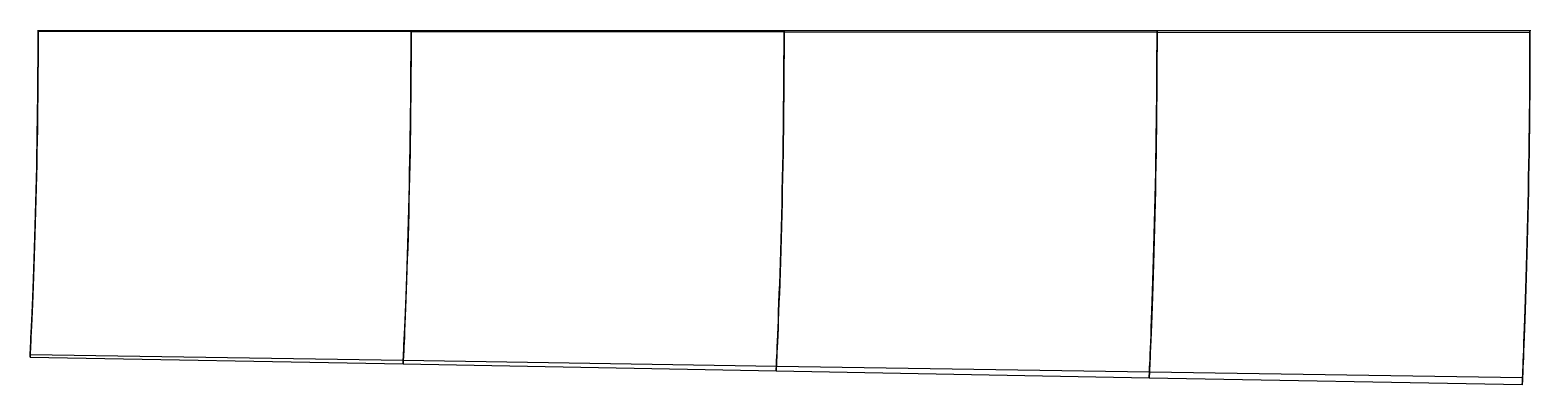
# Model space of a CAD drawing. Extents: x 316.6 to 389, y -17.1 to 0.
import ezdxf

# ---------------------------------------------------------------- set-up
doc = ezdxf.new("R2010")
doc.units = 0

msp = doc.modelspace()

# ---------------------------------------------------------------- linework, layer by layer
at = {"layer": '1', "color": 4}
for points in [[(316.999997, -0.040389, 2.441623), (316.999998, -0.034928, 2.43822), (316.999999, -0.029448, 2.435406), (316.999999, -0.024067, 2.433243), (316.999999, -0.018904, 2.431778), (317, -0.014071, 2.431043), (317, -0.009674, 2.431054), (317, -0.005809, 2.431811), (317, -0.002561, 2.433297), (317, 0, 2.43548), (317, 0.001817, 2.438312), (317, 0.002852, 2.441731), (317, 0.003081, 2.445662), (317, 0.0025, 2.45002), (317, 0.001121, 2.454709), (317, -0.001025, 2.459627), (317, -0.00389, 2.464666), (317, -0.007414, 2.469717), (317, -0.011517, 2.474669)], [(334.999996, -0.05338, 1.834852), (334.999997, -0.046164, 1.830356), (334.999998, -0.038954, 1.826645), (334.999998, -0.031892, 1.823794), (334.999999, -0.025121, 1.82186), (334.999999, -0.018775, 1.82088), (335, -0.012981, 1.820875), (335, -0.007855, 1.821844), (335, -0.003499, 1.823769), (335, 0, 1.82661), (335, 0.002573, 1.830311), (335, 0.004168, 1.834798), (335, 0.004754, 1.839982), (335, 0.004319, 1.845758), (335, 0.002872, 1.852013), (335, 0.000443, 1.85862), (335, -0.00292, 1.865449), (335, -0.00715, 1.872363), (335, -0.012162, 1.879224)], [(352.999994, -0.067503, 1.22811), (352.999995, -0.058382, 1.222463), (352.999997, -0.049305, 1.217814), (352.999998, -0.040435, 1.214249), (352.999999, -0.031935, 1.211832), (352.999999, -0.023959, 1.210607), (353, -0.016652, 1.210597), (353, -0.010147, 1.2118), (353, -0.004563, 1.214196), (353, 0, 1.21774), (353, 0.003458, 1.222368), (353, 0.005749, 1.227996), (353, 0.006831, 1.234522), (353, 0.006685, 1.241826), (353, 0.005315, 1.249776), (353, 0.002745, 1.258228), (353, -0.000977, 1.267027), (353, -0.005784, 1.276015), (353, -0.011588, 1.285027)], [(370.999991, -0.082721, 0.621301), (370.999993, -0.071555, 0.614467), (370.999995, -0.060481, 0.608859), (370.999997, -0.049681, 0.60457), (370.999998, -0.039336, 0.601672), (370.999999, -0.029616, 0.600212), (370.999999, -0.020682, 0.600214), (371, -0.012683, 0.601678), (371, -0.005751, 0.604579), (371, 0, 0.60887), (371, 0.004475, 0.614479), (371, 0.0076, 0.621313), (371, 0.009324, 0.629259), (371, 0.009619, 0.638186), (371, 0.00848, 0.647946), (371, 0.005927, 0.658377), (371, 0.002003, 0.669306), (371, -0.003227, 0.680555), (371, -0.009677, 0.691935)], [(388.999987, -0.099016, 0.014344), (388.999991, -0.085669, 0.006305), (388.999993, -0.072472, -0.000268), (388.999995, -0.059626, -0.005275), (388.999997, -0.047322, -0.008642), (388.999998, -0.035747, -0.010318), (388.999999, -0.025074, -0.010279), (389, -0.015466, -0.008524), (389, -0.007066, -0.00508), (389, 0, 0), (389, 0.005625, 0.00664), (389, 0.009726, 0.014739), (389, 0.012241, 0.024176), (389, 0.013134, 0.034809), (389, 0.01239, 0.046477), (389, 0.010023, 0.059005), (389, 0.006068, 0.072204), (389, 0.000586, 0.085877), (389, -0.006341, 0.099817)]]:
    msp.add_polyline3d(points, dxfattribs=at)
at = {"layer": '1', "color": 7}
for points in [[(317, 0, -72), (317, 0, 0), (317, 0, 2.43548), (317, 0, 2.73766), (317, 0, 3.039841), (317, 0, 3.342021), (317, 0, 3.644201), (317, 0, 3.946382), (317, 0, 4.248562), (317, 0, 4.550742), (317, 0, 4.852923), (317, 0, 5.155103), (317, 0, 5.457283), (317, 0, 5.759464), (317, 0, 6.061644), (317, 0, 6.363824), (317, 0, 6.666005), (317, 0, 6.968185), (317, 0, 7.270365), (317, 0, 7.572546), (317, 0, 7.874726), (317, 0, 8.176906), (317, 0, 8.479087), (317, 0, 8.781267), (317, 0, 9.083447), (317, 0, 9.385628), (317, 0, 9.687808), (317, 0, 9.989988), (317, 0, 10.292169), (317, 0, 10.594349), (317, 0, 10.896529), (317, 0, 11.19871), (317, 0, 11.50089), (317, 0, 11.80307), (317, 0, 12.105251), (317, 0, 12.407431), (317, 0, 12.709611), (317, 0, 13.011792), (317, 0, 13.313972), (317, 0, 13.616152), (317, 0, 13.918333), (317, 0, 14.220513), (317, 0, 14.522693), (317, 0, 14.824874), (317, 0, 15.127054), (317, 0, 15.429234), (317, 0, 15.731415), (317, 0, 16.033595), (317, 0, 16.335775), (317, 0, 16.637956), (317, 0, 16.940136), (317, 0, 17.242316), (317, 0, 17.544497), (317, 0, 17.846677), (317, 0, 18.148857), (317, 0, 18.451038), (317, 0, 18.753218), (317, 0, 19.055398), (317, 0, 19.357579), (317, 0, 19.659759), (317, 0, 19.961939), (317, 0, 20.26412), (317, 0, 20.5663), (317, 0, 21.6), (317, 0, 24), (317, 0, 96)], [(389, 0, -72), (389, 0, 0), (389, 0, 0.4), (389, 0, 0.8), (389, 0, 1.2), (389, 0, 1.6), (389, 0, 2), (389, 0, 2.4), (389, 0, 2.8), (389, 0, 3.2), (389, 0, 3.6), (389, 0, 4), (389, 0, 4.4), (389, 0, 4.8), (389, 0, 5.2), (389, 0, 5.6), (389, 0, 6), (389, 0, 6.4), (389, 0, 6.8), (389, 0, 7.2), (389, 0, 7.6), (389, 0, 8), (389, 0, 8.4), (389, 0, 8.8), (389, 0, 9.2), (389, 0, 9.6), (389, 0, 10), (389, 0, 10.4), (389, 0, 10.8), (389, 0, 11.2), (389, 0, 11.6), (389, 0, 12), (389, 0, 12.4), (389, 0, 12.8), (389, 0, 13.2), (389, 0, 13.6), (389, 0, 14), (389, 0, 14.4), (389, 0, 14.8), (389, 0, 15.2), (389, 0, 15.6), (389, 0, 16), (389, 0, 16.4), (389, 0, 16.8), (389, 0, 17.2), (389, 0, 17.6), (389, 0, 18), (389, 0, 18.4), (389, 0, 18.8), (389, 0, 19.2), (389, 0, 19.6), (389, 0, 20), (389, 0, 20.4), (389, 0, 20.8), (389, 0, 21.2), (389, 0, 21.6), (389, 0, 22), (389, 0, 22.4), (389, 0, 22.8), (389, 0, 23.2), (389, 0, 23.6), (389, 0, 24), (389, 0, 96)], [(316.999997, -0.040389, 2.441623), (334.999996, -0.05338, 1.834852), (352.999994, -0.067503, 1.22811), (370.999991, -0.082721, 0.621301), (388.999987, -0.099016, 0.014344)], [(317, -0.011517, 2.474669), (335, -0.012162, 1.879224), (353, -0.011588, 1.285027), (371, -0.009677, 0.691935), (389, -0.006341, 0.099817)], [(316.609118, -15.737417, 20.464528), (334.61456, -16.065377, 21.290851), (352.619022, -16.395903, 22.114472), (370.622637, -16.72905, 22.935405), (388.625513, -17.06489, 23.753626)], [(316.615478, -15.608936, 20.545929), (334.622875, -15.891243, 21.395106), (352.629434, -16.170417, 22.242711), (370.635287, -16.446401, 23.088788), (388.640543, -16.719099, 23.933368)]]:
    msp.add_polyline3d(points, dxfattribs=at)
at = {"layer": '1', "color": 1}
for points in [[(316.609118, -15.737417, 20.464528), (316.611238, -15.694707, 20.388624), (316.614847, -15.621733, 20.259433), (316.619922, -15.518535, 20.077795), (316.62643, -15.385175, 19.844887), (316.634328, -15.221768, 19.562198), (316.643563, -15.028442, 19.231559), (316.654107, -14.804605, 18.855631), (316.665899, -14.550206, 18.437082), (316.678794, -14.266801, 17.977826), (316.692725, -13.954138, 17.481323), (316.707631, -13.61164, 16.951625), (316.7233, -13.242021, 16.390771), (316.73968, -12.844264, 15.803756), (316.756583, -12.420425, 15.193651), (316.773843, -11.972141, 14.564066), (316.791357, -11.499402, 13.920128), (316.808869, -11.006381, 13.263929), (316.82632, -10.492052, 12.601854), (316.843434, -9.961833, 11.935264), (316.860138, -9.415568, 11.270185), (316.876208, -8.85826, 10.608422), (316.891556, -8.291078, 9.955076), (316.906022, -7.718372, 9.312497), (316.919512, -7.143022, 8.684274), (316.931962, -6.567437, 8.074398), (316.943276, -5.99665, 7.484291), (316.953478, -5.430731, 6.919985), (316.962492, -4.876331, 6.380987), (316.970377, -4.333587, 5.872985), (316.977123, -3.808368, 5.395711), (316.982782, -3.303883, 4.95123), (316.98744, -2.821904, 4.54282), (316.99115, -2.368767, 4.168577), (316.994025, -1.946276, 3.830982), (316.996171, -1.55809, 3.530133), (316.997697, -1.208236, 3.265263), (316.998728, -0.898059, 3.038122), (316.999373, -0.630516, 2.848246), (316.999736, -0.409046, 2.694147), (316.999912, -0.236021, 2.575062), (316.99998, -0.112836, 2.49089), (316.999997, -0.040389, 2.441623)], [(334.61456, -16.065377, 21.290851), (334.616576, -16.023336, 21.209108), (334.620007, -15.951514, 21.070011), (334.624835, -15.849912, 20.874414), (334.631031, -15.718557, 20.623547), (334.638556, -15.557526, 20.318971), (334.647365, -15.366874, 19.962616), (334.657449, -15.145683, 19.557393), (334.668757, -14.893729, 19.106154), (334.681138, -14.612864, 18.610768), (334.694543, -14.302545, 18.074971), (334.708938, -13.961608, 17.503295), (334.724098, -13.593306, 16.897653), (334.739993, -13.196091, 16.263486), (334.75645, -12.771824, 15.604247), (334.773289, -12.322542, 14.923487), (334.790446, -11.847258, 14.227203), (334.807632, -11.351201, 13.517083), (334.824836, -10.831865, 12.800767), (334.84174, -10.29609, 12.078963), (334.858307, -9.742377, 11.358956), (334.87428, -9.176959, 10.642013), (334.889596, -8.599908, 9.934384), (334.904066, -8.016651, 9.237958), (334.91761, -7.429295, 8.557325), (334.930145, -6.840885, 7.89626), (334.941575, -6.256284, 7.256787), (334.951929, -5.674945, 6.645708), (334.961107, -5.104613, 6.062088), (334.969179, -4.544142, 5.513006), (334.976107, -4.000938, 4.997249), (334.981951, -3.47742, 4.517987), (334.986782, -2.975831, 4.078292), (334.990647, -2.503314, 3.675963), (334.993657, -2.061479, 3.313882), (334.995914, -1.654525, 2.991909), (334.997527, -1.287111, 2.708937), (334.998623, -0.960517, 2.466909), (334.999314, -0.677979, 2.26529), (334.999706, -0.443703, 2.102022), (334.999899, -0.260547, 1.975982), (334.999975, -0.130105, 1.886944), (334.999996, -0.05338, 1.834852)], [(352.619022, -16.395903, 22.114472), (352.620938, -16.354644, 22.026964), (352.624202, -16.28411, 21.877969), (352.628797, -16.184296, 21.668421), (352.634699, -16.055193, 21.399609), (352.641873, -15.896841, 21.07316), (352.650281, -15.709219, 20.691108), (352.659932, -15.491039, 20.256624), (352.670785, -15.241969, 19.7727), (352.682685, -14.964074, 19.241226), (352.695596, -14.656618, 18.666148), (352.709516, -14.317739, 18.052518), (352.724202, -13.95126, 17.402116), (352.739646, -13.555163, 16.720801), (352.755689, -13.131016, 16.012421), (352.772142, -12.68131, 15.280476), (352.788978, -12.203978, 14.531858), (352.805871, -11.705428, 13.767802), (352.822864, -11.181529, 12.997226), (352.839589, -10.640686, 12.220183), (352.856057, -10.079818, 11.445287), (352.871963, -9.506702, 10.673099), (352.88728, -8.920082, 9.911141), (352.901783, -8.326566, 9.160816), (352.915413, -7.727313, 8.427786), (352.928061, -7.126289, 7.715428), (352.939637, -6.527845, 7.026634), (352.95017, -5.931059, 6.368707), (352.959538, -5.344563, 5.740529), (352.967825, -4.765997, 5.150395), (352.97496, -4.204444, 4.596144), (352.981013, -3.661167, 4.082298), (352.986041, -3.139276, 3.611398), (352.990079, -2.646486, 3.181215), (352.993242, -2.184339, 2.794887), (352.995624, -1.75759, 2.452063), (352.997335, -1.371585, 2.151287), (352.998504, -1.027595, 1.894626), (352.999247, -0.729072, 1.681553), (352.999672, -0.481083, 1.509406), (352.999883, -0.287061, 1.376657), (352.999969, -0.148833, 1.282929), (352.999994, -0.067503, 1.22811)], [(370.622637, -16.72905, 22.935405), (370.624459, -16.688621, 22.842057), (370.627565, -16.619516, 22.683162), (370.631938, -16.521692, 22.459661), (370.63756, -16.3951, 22.172899), (370.644399, -16.239744, 21.824575), (370.652424, -16.055538, 21.41682), (370.661664, -15.840788, 20.95306), (370.672088, -15.594981, 20.436476), (370.683529, -15.320612, 19.86887), (370.695972, -15.016527, 19.254515), (370.709443, -14.68021, 18.598919), (370.723681, -14.316147, 17.903731), (370.738702, -13.921745, 17.175233), (370.754366, -13.498163, 16.417772), (370.77046, -13.048606, 15.634621), (370.787004, -12.569724, 14.833648), (370.803632, -12.069223, 14.015645), (370.820442, -11.54121, 13.19078), (370.837017, -10.995762, 12.358477), (370.85341, -10.428244, 11.528558), (370.869278, -9.847762, 10.701139), (370.884626, -9.251724, 9.884917), (370.899188, -8.648248, 9.080636), (370.912932, -8.037204, 8.295237), (370.925717, -7.423763, 7.53152), (370.937468, -6.811401, 6.79348), (370.948205, -6.199149, 6.088657), (370.957789, -5.596329, 5.415933), (370.966316, -4.999276, 4.78482), (370.973683, -4.41891, 4.192185), (370.97997, -3.855138, 3.643959), (370.985214, -3.312264, 3.141953), (370.989446, -2.798336, 2.684124), (370.992778, -2.314885, 2.273821), (370.995301, -1.867335, 1.910401), (370.997121, -1.46168, 1.592139), (370.998371, -1.099271, 1.321144), (370.999172, -0.783738, 1.096932), (370.999634, -0.521129, 0.916189), (370.999866, -0.315501, 0.776966), (370.999962, -0.16895, 0.678725), (370.999991, -0.082721, 0.621301)], [(388.625513, -17.06489, 23.753626), (388.627245, -17.025413, 23.654505), (388.630197, -16.95789, 23.4857), (388.634358, -16.862268, 23.248232), (388.639709, -16.738465, 22.943501), (388.646227, -16.586448, 22.573275), (388.653884, -16.406044, 22.139787), (388.662731, -16.195112, 21.646748), (388.672742, -15.953053, 21.097458), (388.683744, -15.682691, 20.4937), (388.69574, -15.382523, 19.840024), (388.708784, -15.049296, 19.142433), (388.722596, -14.688198, 18.402428), (388.737214, -14.296088, 17.626701), (388.75252, -13.873642, 16.820089), (388.768278, -13.424825, 15.98569), (388.784554, -12.944908, 15.132323), (388.800942, -12.442977, 14.260333), (388.817593, -11.911324, 13.38113), (388.83404, -11.361737, 12.493526), (388.850385, -10.787866, 11.608597), (388.866239, -10.200406, 10.725901), (388.881642, -9.595247, 9.855356), (388.896288, -8.982067, 8.997101), (388.910172, -8.359329, 8.159339), (388.923117, -7.733647, 7.344222), (388.935067, -7.107273, 6.557021), (388.946032, -6.479515, 5.805274), (388.955858, -5.860075, 5.088131), (388.96465, -5.244163, 4.416102), (388.972272, -4.644544, 3.785167), (388.978817, -4.059531, 3.202778), (388.984299, -3.494971, 2.669792), (388.988746, -2.95895, 2.184609), (388.992264, -2.453197, 1.750599), (388.994942, -1.983789, 1.366882), (388.996882, -1.557415, 1.031451), (388.998224, -1.175578, 0.746398), (388.999089, -0.842023, 0.511339), (388.999591, -0.563863, 0.322289), (388.999846, -0.345871, 0.176836), (388.999953, -0.190451, 0.074258), (388.999987, -0.099016, 0.014344)]]:
    msp.add_polyline3d(points, dxfattribs=at)
at = {"layer": '1', "color": 3}
for points in [[(317, -0.011517, 2.474669), (316.999992, -0.069968, 2.539867), (316.999955, -0.169446, 2.650888), (316.999849, -0.309367, 2.807177), (316.999623, -0.488999, 3.007807), (316.999209, -0.707981, 3.250944), (316.998527, -0.966444, 3.533771), (316.997482, -1.263506, 3.854205), (316.995981, -1.596165, 4.212092), (316.993918, -1.963617, 4.60447), (316.991183, -2.364263, 5.028928), (316.987684, -2.794265, 5.485113), (316.983299, -3.253981, 5.967949), (316.977949, -3.738925, 6.477199), (316.971565, -4.24582, 7.011055), (316.964052, -4.773884, 7.565015), (316.955415, -5.316489, 8.140171), (316.945582, -5.873478, 8.731075), (316.934616, -6.438123, 9.338443), (316.922511, -7.008727, 9.95804), (316.909336, -7.581098, 10.587873), (316.895172, -8.151695, 11.225239), (316.880079, -8.718676, 11.865915), (316.864217, -9.277296, 12.508187), (316.847646, -9.826957, 13.146834), (316.830592, -10.362253, 13.780695), (316.813107, -10.883725, 14.403827), (316.795458, -11.385864, 15.015249), (316.777733, -11.868771, 15.60968), (316.760164, -12.328768, 16.184926), (316.742915, -12.764236, 16.737387), (316.726121, -13.174372, 17.2631), (316.710031, -13.555683, 17.760261), (316.694721, -13.908767, 18.224401), (316.680393, -14.231262, 18.653422), (316.667219, -14.521443, 19.04504), (316.655273, -14.779661, 19.39589), (316.644679, -15.0049, 19.703868), (316.635575, -15.195815, 19.967415), (316.628043, -15.351959, 20.184735), (316.62215, -15.47301, 20.354322), (316.61795, -15.558725, 20.475002), (316.615478, -15.608936, 20.545929)], [(335, -0.012162, 1.879224), (334.999993, -0.069646, 1.951912), (334.999958, -0.167506, 2.075656), (334.999861, -0.305191, 2.249763), (334.999653, -0.482084, 2.473064), (334.999272, -0.698202, 2.743217), (334.998641, -0.954321, 3.056645), (334.997669, -1.24969, 3.410982), (334.996269, -1.58108, 3.806013), (334.994335, -1.948143, 4.238152), (334.99176, -2.349635, 4.704437), (334.988454, -2.781329, 5.204568), (334.984291, -3.24419, 5.732797), (334.979189, -3.733997, 6.288276), (334.973085, -4.246486, 6.869869), (334.965865, -4.782211, 7.471678), (334.957547, -5.333073, 8.095706), (334.948044, -5.899826, 8.735565), (334.93742, -6.474948, 9.392231), (334.925674, -7.056422, 10.06154), (334.912857, -7.640544, 10.740744), (334.899066, -8.222873, 11.427598), (334.884331, -8.802532, 12.116872), (334.868834, -9.373589, 12.807447), (334.8526, -9.936597, 13.493025), (334.835885, -10.484748, 14.173161), (334.818698, -11.019962, 14.840734), (334.801342, -11.535218, 15.495506), (334.783869, -12.031665, 16.131291), (334.766536, -12.504643, 16.74629), (334.749491, -12.952937, 17.33639), (334.73287, -13.375575, 17.897574), (334.716936, -13.768552, 18.428078), (334.701744, -14.133037, 18.922932), (334.687514, -14.466109, 19.380175), (334.674426, -14.765799, 19.79747), (334.66254, -15.032782, 20.171126), (334.651986, -15.265908, 20.498969), (334.642913, -15.463532, 20.779473), (334.635405, -15.625173, 21.010749), (334.629529, -15.750496, 21.191208), (334.625341, -15.839238, 21.319615), (334.622875, -15.891243, 21.395106)], [(353, -0.011588, 1.285027), (352.999994, -0.067713, 1.365358), (352.999962, -0.163275, 1.502059), (352.999874, -0.297781, 1.694305), (352.999686, -0.470768, 1.94066), (352.99934, -0.682725, 2.238221), (352.998761, -0.93517, 2.582617), (352.997866, -1.227429, 2.971264), (352.99657, -1.556109, 3.403818), (352.994771, -1.921388, 3.876054), (352.99236, -2.322393, 4.384476), (352.989252, -2.754646, 4.928688), (352.985318, -3.219492, 5.502534), (352.980468, -3.71339, 6.104226), (352.974646, -4.230721, 6.733549), (352.967723, -4.773528, 7.383194), (352.959724, -5.332314, 8.055905), (352.950548, -5.90854, 8.744614), (352.940258, -6.494153, 9.45028), (352.928863, -7.086461, 10.169088), (352.91639, -7.682541, 10.897356), (352.902952, -8.276882, 11.633366), (352.88855, -8.869676, 12.370859), (352.873391, -9.453564, 13.109447), (352.857461, -10.03057, 13.841583), (352.841047, -10.592231, 14.567627), (352.824115, -11.141993, 15.27927), (352.807006, -11.671172, 15.977052), (352.789735, -12.182072, 16.653837), (352.772587, -12.668941, 17.30825), (352.755689, -13.131031, 17.935671), (352.739188, -13.567072, 18.532057), (352.723356, -13.972612, 19.095653), (352.708228, -14.349412, 19.620983), (352.694046, -14.693884, 20.10625), (352.680994, -15.003879, 20.549027), (352.669125, -15.28033, 20.945344), (352.658571, -15.522002, 21.292918), (352.649492, -15.726908, 21.590261), (352.641978, -15.894516, 21.835402), (352.636096, -16.024477, 22.026663), (352.631902, -16.116509, 22.162749), (352.629434, -16.170417, 22.242711)], [(371, -0.009677, 0.691935), (370.999994, -0.064025, 0.78001), (370.999967, -0.156617, 0.929879), (370.999889, -0.287016, 1.140549), (370.999721, -0.454951, 1.410298), (370.99941, -0.661442, 1.735643), (370.998887, -0.908869, 2.111369), (370.99807, -1.196612, 2.534705), (370.996881, -1.521207, 3.005089), (370.99522, -1.88332, 3.517731), (370.992978, -2.282581, 4.06852), (370.990071, -2.714323, 4.656914), (370.986371, -3.180041, 5.276558), (370.981776, -3.677201, 5.924523), (370.976241, -4.198647, 6.601566), (370.969616, -4.748073, 7.298948), (370.961933, -5.314502, 8.020152), (370.953085, -5.899915, 8.757608), (370.943124, -6.496047, 9.512008), (370.932072, -7.099178, 10.280114), (370.919931, -7.707459, 11.057133), (370.906832, -8.313958, 11.84209), (370.892746, -8.920267, 12.627528), (370.877898, -9.517594, 13.413696), (370.862244, -10.10921, 14.192063), (370.8461, -10.685036, 14.963668), (370.829388, -11.250123, 15.719066), (370.812488, -11.793998, 16.459529), (370.795378, -12.320228, 17.177), (370.778374, -12.821763, 17.870606), (370.761579, -13.298563, 18.53505), (370.74515, -13.748952, 19.16636), (370.729376, -14.167905, 19.762813), (370.714268, -14.557872, 20.318412), (370.700086, -14.914628, 20.831481), (370.687032, -15.23563, 21.299593), (370.67514, -15.52225, 21.718418), (370.66455, -15.773112, 22.085596), (370.655437, -15.985849, 22.399673), (370.64789, -16.159876, 22.658591), (370.641982, -16.294825, 22.86059), (370.637768, -16.390397, 23.00431), (370.635287, -16.446401, 23.088788)], [(389, -0.006341, 0.099817), (388.999996, -0.05851, 0.195737), (388.999972, -0.147463, 0.358972), (388.999904, -0.272829, 0.588338), (388.999757, -0.434568, 0.881803), (388.999483, -0.63433, 1.235259), (388.999015, -0.875452, 1.642622), (388.998278, -1.1573, 2.100991), (388.997198, -1.476424, 2.609522), (388.995676, -1.834035, 3.162844), (388.993607, -2.230254, 3.756281), (388.990902, -2.660441, 4.388952), (388.98744, -3.125957, 5.05456), (388.983103, -3.625632, 5.748807), (388.977857, -4.150535, 6.473533), (388.971533, -4.706033, 7.218655), (388.964167, -5.279848, 7.988173), (388.955645, -5.874177, 8.774292), (388.94601, -6.48087, 9.57719), (388.935294, -7.094842, 10.394383), (388.923476, -7.715542, 11.219902), (388.910704, -8.334507, 12.053503), (388.896917, -8.954781, 12.886584), (388.882363, -9.565951, 13.720079), (388.866962, -10.172791, 14.544372), (388.851062, -10.763436, 15.36123), (388.834541, -11.344595, 16.160079), (388.817819, -11.903929, 16.942937), (388.800834, -12.446351, 17.70081), (388.783937, -12.963416, 18.433309), (388.767206, -13.455822, 19.134519), (388.750813, -13.921414, 19.800529), (388.735057, -14.354625, 20.429622), (388.71993, -14.758604, 21.015289), (388.705713, -15.128412, 21.555994), (388.692619, -15.461171, 22.049276), (388.680674, -15.75861, 22.49049), (388.670018, -16.019276, 22.87715), (388.660842, -16.240378, 23.207861), (388.653242, -16.421262, 23.480479), (388.647289, -16.561544, 23.693156), (388.643042, -16.660899, 23.844467), (388.640543, -16.719099, 23.933368)]]:
    msp.add_polyline3d(points, dxfattribs=at)
at = {"layer": '1', "color": 2}
for points in [[(316.615478, -15.608936, 20.545929), (316.615071, -15.617198, 20.555742), (316.614588, -15.62699, 20.564026), (316.614043, -15.638033, 20.570546), (316.61345, -15.650016, 20.575119), (316.612828, -15.662598, 20.577612), (316.612194, -15.675422, 20.577957), (316.611565, -15.688124, 20.576143), (316.610959, -15.700343, 20.57222), (316.610394, -15.711732, 20.5663), (316.609886, -15.721967, 20.558549), (316.609449, -15.730756, 20.549188), (316.609097, -15.737849, 20.53848), (316.608838, -15.743043, 20.526731), (316.608682, -15.746189, 20.514273), (316.608632, -15.747198, 20.50146), (316.608689, -15.74604, 20.488657), (316.608853, -15.742749, 20.476229), (316.609118, -15.737417, 20.464528)], [(334.622875, -15.891243, 21.395106), (334.622363, -15.902008, 21.408247), (334.621755, -15.914811, 21.419409), (334.621066, -15.929294, 21.42828), (334.620315, -15.945054, 21.434615), (334.619524, -15.961652, 21.438235), (334.618714, -15.978625, 21.43904), (334.617908, -15.995498, 21.437006), (334.617128, -16.0118, 21.43219), (334.616397, -16.027075, 21.424725), (334.615734, -16.040895, 21.414818), (334.61516, -16.052873, 21.402743), (334.61469, -16.062672, 21.388839), (334.614337, -16.070017, 21.373492), (334.614112, -16.074702, 21.35713), (334.614021, -16.076594, 21.340212), (334.614067, -16.07564, 21.32321), (334.614248, -16.071866, 21.306601), (334.61456, -16.065377, 21.290851)], [(352.629434, -16.170417, 22.242711), (352.628816, -16.183894, 22.259527), (352.628078, -16.199964, 22.273883), (352.62724, -16.218185, 22.285384), (352.626325, -16.23806, 22.293717), (352.625359, -16.259042, 22.298652), (352.624366, -16.280556, 22.300054), (352.623375, -16.302011, 22.297882), (352.622412, -16.322818, 22.292196), (352.621505, -16.342402, 22.28315), (352.620679, -16.360225, 22.27099), (352.619956, -16.375795, 22.256048), (352.619357, -16.388682, 22.238733), (352.618899, -16.398528, 22.219521), (352.618596, -16.405062, 22.198938), (352.618454, -16.408101, 22.177552), (352.618479, -16.407562, 22.155949), (352.61867, -16.403458, 22.134728), (352.619022, -16.395903, 22.114472)], [(370.635287, -16.446401, 23.088788), (370.634558, -16.462813, 23.109622), (370.633687, -16.482418, 23.127481), (370.632696, -16.504686, 23.141886), (370.631612, -16.529018, 23.152447), (370.630463, -16.554758, 23.158879), (370.62928, -16.581211, 23.161009), (370.628096, -16.607663, 23.158776), (370.626942, -16.633397, 23.15224), (370.62585, -16.657716, 23.141575), (370.624849, -16.679962, 23.127065), (370.623968, -16.699529, 23.109101), (370.623231, -16.715885, 23.088166), (370.622658, -16.728586, 23.064824), (370.622265, -16.737284, 23.039705), (370.622064, -16.741743, 23.01349), (370.622059, -16.741839, 22.986888), (370.622252, -16.737569, 22.960622), (370.622637, -16.72905, 22.935405)], [(388.640543, -16.719099, 23.933368), (388.6397, -16.738684, 23.958562), (388.638691, -16.762106, 23.980235), (388.637541, -16.788743, 23.997811), (388.636281, -16.817889, 24.010826), (388.634943, -16.848771, 24.018934), (388.633563, -16.88057, 24.021917), (388.632178, -16.912439, 24.019696), (388.630823, -16.943531, 24.012326), (388.629537, -16.973017, 24), (388.628352, -17.00011, 23.983041), (388.627303, -17.024086, 23.961897), (388.626417, -17.044302, 23.937127), (388.625718, -17.060217, 23.909388), (388.625227, -17.071403, 23.879417), (388.624957, -17.07756, 23.848012), (388.624914, -17.078521, 23.816009), (388.625102, -17.07426, 23.784264), (388.625513, -17.06489, 23.753626)]]:
    msp.add_polyline3d(points, dxfattribs=at)

doc.saveas('drawing.dxf')
